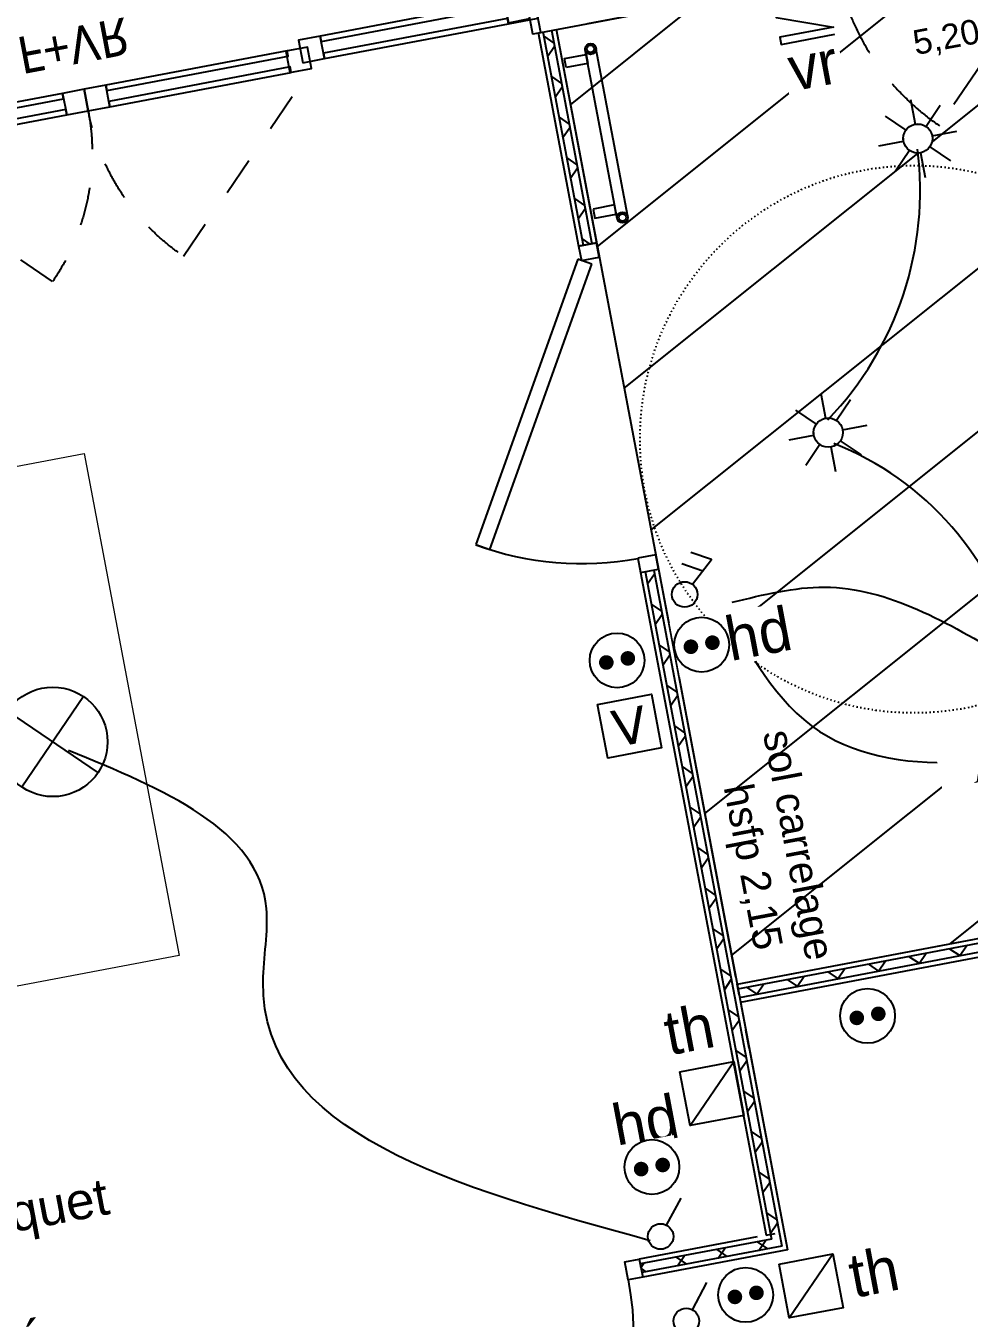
# Model space of a CAD drawing. Header units: centimetres. Extents: x 197412 to 267601, y -375791 to -305433.
# Drawn here: x 215787 to 218370, y -324608 to -321067 of the extents above; entities that cross this region are included whole.
import ezdxf

# ---------------------------------------------------------------- set-up
doc = ezdxf.new("R2010")
doc.units = ezdxf.units.CM
for name, pattern in [('Style de ligne -1', [0.41664, 0.20828, -0.20836]), ('Style de ligne -2', [0.694425, 0.48607, -0.208355]), ('Style de ligne -5', [0.20828, 0.069425, -0.138855])]:
    doc.linetypes.add(name, pattern=pattern)
for name, color, linetype in [('3-BAT C-Niveau 0', 250, 'Continuous'), ('prlm-CHAUFF-CONV', 1, 'Continuous'), ('prlm-VMC', 62, 'Continuous')]:
    doc.layers.add(name, color=color, linetype=linetype)
doc.layers.add('prlm-ELEC-CFA', color=1, linetype='Continuous', lineweight=25)
doc.layers.add('prlm-ELEC-CFO', color=1, linetype='Continuous', lineweight=25)
doc.styles.add('Helvetica', font='arial.ttf')
doc.styles.add('Lucida Grande', font='')
doc.styles.add('prlm-elec-cfa', font='comic.ttf', dxfattribs={"height": 12})
doc.styles.add('prlm-elec-cfo', font='comic.ttf', dxfattribs={"height": 12})
doc.styles.add('prlm-vmc', font='pala.ttf', dxfattribs={"height": 14})
doc.styles.get("Standard").update_dxf_attribs({"font": 'ARIALUNI.TTF', "height": 100})
doc.styles.get('Lucida Grande').set_extended_font_data('Lucida Grande')
pattern_1 = [(325.723595, (82441.66, 127994.64), (45.054865, 66.106423), []), (55.723595, (82441.66, 127994.64), (66.106423, -45.054865), [])]

# ---------------------------------------------------------------- blocks, each defined once
blk = doc.blocks.new('FENETRE TYPE 1')
at = {"linetype": 'Style de ligne -1', "ltscale": 50.8}
for p, q in [((48.17, 60.17), (4, 16)), ((84.68, 59.99), (128.67, 16))]:
    blk.add_line(p, q, dxfattribs=at)
at = {"linetype": 'Continuous'}
blk.add_line((0, 16), (0, 14), dxfattribs=at)
at = {"linetype": 'Continuous', "lineweight": 25, "flags": 128}
for points in [[(-2, 18), (0, 18), (0, 14)], [(192, 18), (190, 18), (190, 14)], [(0, 8), (0, -18), (-2, -18)], [(190, 7.7), (190, -18), (192, -18)]]:
    blk.add_lwpolyline(points, dxfattribs=at)
at = {"linetype": 'Continuous', "flags": 128}
for points in [[(4, 16), (10, 16), (10, 10), (4, 10)], [(10, 16), (60.46, 16), (60.46, 14.5), (10, 14.5)], [(60.46, 16), (66.46, 16), (66.46, 10), (60.46, 10)], [(66.46, 16), (72.46, 16), (72.46, 10), (66.46, 10)], [(72.46, 16), (123.05, 16), (123.05, 14.5), (72.46, 14.5)], [(122.67, 16), (128.67, 16), (128.67, 10), (122.67, 10)], [(-2, 14), (6, 14), (6, 8), (-2, 8)], [(10, 11.5), (60.46, 11.5), (60.46, 10), (10, 10)], [(72.46, 11.5), (123.05, 11.5), (123.05, 10), (72.46, 10)], [(126.67, 14), (132.67, 14), (132.67, 7.7), (126.67, 7.7)], [(132.67, 14), (184, 14), (184, 12.5), (132.67, 12.5)], [(184, 14), (192.25, 14), (192.25, 7.7), (184, 7.7)], [(184, 13.7), (190, 13.7), (190, 7.7), (184, 7.7)], [(132.67, 9.2), (184, 9.2), (184, 7.7), (132.67, 7.7)]]:
    blk.add_lwpolyline(points, close=True, dxfattribs=at)
blk.add_lwpolyline([(0, 10), (0, -19), (190, -19), (190, 10)], dxfattribs=at)
at = {"linetype": 'Style de ligne -1', "ltscale": 50.8}
for centre, radius, start, end in [((4, 16), 62.46, 360, 45), ((128.67, 16), 62.21, 136.6392, 180)]:
    blk.add_arc(centre, radius, start, end, dxfattribs=at)
at = {"insert": (50.38, 2.81), "char_height": 10.161, "attachment_point": 1, "line_spacing_factor": 0.978845, "style": 'Lucida Grande'}
blk.add_mtext('F+VR ', dxfattribs=at)
blk = doc.blocks.new('FENETRE PLAN TYPE 2')
at = {"linetype": 'Style de ligne -2', "ltscale": 50.8}
blk.add_line((4, 16), (51.38, 63.38), dxfattribs=at)
at = {"linetype": 'Continuous', "flags": 128}
for points in [[(4, 16), (10, 16), (10, 10), (4, 10)], [(10, 16), (65, 16), (65, 14.5), (10, 14.5)], [(65, 16), (71, 16), (71, 10), (65, 10)], [(0, 14), (6, 14), (6, 8), (0, 8)], [(10, 11.5), (65, 11.5), (65, 10), (10, 10)], [(69, 14), (75, 14), (75, 8), (69, 8)]]:
    blk.add_lwpolyline(points, close=True, dxfattribs=at)
blk.add_lwpolyline([(0, 9.5), (0, -19.5), (75, -19.5), (75, 9.5)], dxfattribs=at)
at = {"linetype": 'Style de ligne -2', "ltscale": 50.8}
blk.add_arc((4, 16), 67, 360, 45, dxfattribs=at)
at = {"insert": (19.77, 1.99), "char_height": 10.161, "attachment_point": 1, "line_spacing_factor": 0.978845, "style": 'Lucida Grande'}
blk.add_mtext('F+VR ', dxfattribs=at)
blk = doc.blocks.new('xi.VR')
at = {"layer": 'prlm-ELEC-CFO', "lineweight": 5}
blk.add_hatch(color=0, dxfattribs=at).paths.add_polyline_path([(-3, 6), (-0.1, 3.7), (0, 0), (7.5, 7.5)])
at = {"layer": 'prlm-ELEC-CFO', "color": 0}
for points in [[(-3, 6), (7.5, 7.5), (0, 0)], [(0.95, 4.23), (-7.5, 0), (7.5, -5.5), (-7.5, -5.5), (-7.5, -7.5), (7.5, -7.5)]]:
    blk.add_lwpolyline(points, dxfattribs=at)
blk = doc.blocks.new('xi.PC')
at = {"color": 0, "lineweight": 5}
blk.add_wipeout([(-7.5, -7.5), (7.5, -7.5), (7.5, 7.5), (-7.5, 7.5)], dxfattribs=at).dxf.layer = 'prlm-ELEC-CFO'
at = {"layer": 'prlm-ELEC-CFO', "color": 0, "linetype": 'ByBlock', "lineweight": 5, "const_width": 2}
for points in [[(-4, 0, 1), (-2, 0, 1)], [(2, 0, 1), (4, 0, 1)]]:
    blk.add_lwpolyline(points, format="xyb", close=True, dxfattribs=at)
at = {"layer": 'prlm-ELEC-CFO', "color": 0, "linetype": 'ByBlock', "lineweight": -2}
blk.add_circle((0, 0), 7.5, dxfattribs=at)
blk = doc.blocks.new('xi.PCHD')
at = {"color": 0, "lineweight": 5}
blk.add_wipeout([(-7.5, -7.5), (7.5, -7.5), (7.5, 7.5), (-7.5, 7.5)], dxfattribs=at).dxf.layer = 'prlm-ELEC-CFO'
at = {"layer": 'prlm-ELEC-CFO', "color": 0, "linetype": 'ByBlock', "lineweight": 5, "const_width": 2}
for points in [[(-4, 0, 1), (-2, 0, 1)], [(2, 0, 1), (4, 0, 1)]]:
    blk.add_lwpolyline(points, format="xyb", close=True, dxfattribs=at)
at = {"layer": 'prlm-ELEC-CFO', "color": 0, "linetype": 'ByBlock', "lineweight": -2}
blk.add_circle((0, 0), 7.5, dxfattribs=at)
blk = doc.blocks.new('xi.SA')
at = {"layer": 'prlm-ELEC-CFO', "color": 0}
blk.add_lwpolyline([(0.2, -1.28), (5.5, 5.28)], dxfattribs=at)
blk.add_circle((-2, -4), 3.5, dxfattribs=at)
blk = doc.blocks.new('xi.DA')
at = {"layer": 'prlm-ELEC-CFO', "color": 0}
for points in [[(4.05, 1.39), (-1.17, 4.34)], [(0.61, -1.67), (7.04, 4.05), (1.81, 7.01)]]:
    blk.add_lwpolyline(points, dxfattribs=at)
blk.add_circle((-2, -4), 3.5, dxfattribs=at)
blk = doc.blocks.new('xi.SPOT')
at = {"color": 0, "lineweight": 5}
blk.add_wipeout([(-4, 0), (-2.83, -2.83), (0, -4), (2.83, -2.83), (4, 0), (2.83, 2.83), (0, 4), (-2.83, 2.83)], dxfattribs=at).dxf.layer = 'prlm-ELEC-CFO'
at = {"layer": 'prlm-ELEC-CFO', "color": 0, "linetype": 'ByBlock', "lineweight": -2, "flags": 128}
for points in [[(0, 10.88), (0, 4)], [(-7.69, 7.69), (-2.83, 2.83)], [(7.69, 7.69), (2.83, 2.83)], [(-10.88, 0), (-4, 0)], [(4, 0), (10.88, 0)], [(-2.83, -2.83), (-7.69, -7.69)], [(2.83, -2.83), (7.69, -7.69)], [(0, -4), (0, -10.88)]]:
    blk.add_lwpolyline(points, dxfattribs=at)
at = {"layer": 'prlm-ELEC-CFO', "color": 0, "linetype": 'ByBlock', "lineweight": -2}
blk.add_circle((0, 0), 4, dxfattribs=at)
blk = doc.blocks.new('xi.PTCE')
at = {"layer": 'prlm-ELEC-CFO', "color": 0}
for points in [[(-10.61, 10.61), (10.61, -10.61)], [(10.61, 10.61), (-10.61, -10.61)]]:
    blk.add_lwpolyline(points, dxfattribs=at)
at = {"layer": 'prlm-ELEC-CFO', "color": 0, "linetype": 'ByBlock'}
blk.add_circle((0, 0), 15, dxfattribs=at)
blk = doc.blocks.new('xi.TV')
at = {"layer": 'prlm-ELEC-CFA', "color": 0, "linetype": 'ByBlock', "lineweight": -2, "flags": 128}
blk.add_lwpolyline([(-7.5, 7.5), (7.5, 7.5), (7.5, -7.5), (-7.5, -7.5)], close=True, dxfattribs=at)
at = {"layer": 'prlm-ELEC-CFA', "color": 0, "linetype": 'ByBlock', "insert": (0, 0), "char_height": 10, "width": 11.36, "attachment_point": 5}
blk.add_mtext('{\\fVerdana|b0|i0|c0|p34;V}', dxfattribs=at)
blk = doc.blocks.new('xi.tsl-050-050')
at = {"layer": 'prlm-CHAUFF-CONV', "linetype": 'ByBlock', "lineweight": -2}
h = blk.add_hatch(color=0, dxfattribs=at)
edge = h.paths.add_edge_path()
edge.add_arc((-23.5, 7.5), 1.5, 0, 360)
edge = h.paths.add_edge_path(flags=17)
edge.add_arc((-23.5, 7.5), 1, 0, 360)
edge = h.paths.add_edge_path()
edge.add_arc((23.5, 7.5), 1.5, 0, 360)
edge = h.paths.add_edge_path(flags=17)
edge.add_arc((23.5, 7.5), 1, 0, 360)
at = {"layer": 'prlm-CHAUFF-CONV', "color": 0, "linetype": 'ByBlock', "lineweight": -2, "flags": 128}
for points in [[(23.5, 9), (-23.5, 9)], [(23.5, 6), (-23.5, 6)]]:
    blk.add_lwpolyline(points, dxfattribs=at)
at = {"layer": 'prlm-CHAUFF-CONV', "color": 0, "linetype": 'ByBlock', "lineweight": -2}
for points in [[(-19.73, 0), (-22.27, 0), (-22.27, 6), (-19.73, 6)], [(19.73, 0), (22.27, 0), (22.27, 6), (19.73, 6)]]:
    blk.add_lwpolyline(points, close=True, dxfattribs=at)
for centre, radius in [((-23.5, 7.5), 1.5), ((-23.5, 7.5), 1), ((23.5, 7.5), 1.5), ((23.5, 7.5), 1)]:
    blk.add_circle(centre, radius, dxfattribs=at)
blk = doc.blocks.new('Groupe-115-1')
at = {"linetype": 'Continuous', "lineweight": 18}
for p, q in [((13163.75, -45058.67), (13226.66, -45189.25)), ((13163.75, -45058.67), (13189.8, -45196.22)), ((13163.75, -45058.67), (13255.09, -45164.77)), ((13226.66, -45189.25), (13255.14, -45164.72)), ((13226.66, -45189.25), (13189.73, -45196.23))]:
    blk.add_line(p, q, dxfattribs=at)
at = {"linetype": 'Continuous', "lineweight": 18, "flags": 128}
blk.add_lwpolyline([(13350.43, -45023.31), (13376.48, -45160.87), (13189.8, -45196.22), (13163.75, -45058.67)], close=True, dxfattribs=at)

msp = doc.modelspace()

# ---------------------------------------------------------------- hatches: boundary and pattern name
at = {"linetype": 'Continuous'}
h = msp.add_hatch(dxfattribs=at)
h.set_pattern_fill('02_ISOLANT', color=256, scale=10, angle=-79.2764, style=0, pattern_type=2)
h.set_pattern_definition(pattern_1)
h.paths.add_polyline_path([(217225.9, -321078.7), (217202.4, -321083.1), (217313.2, -321668.4), (217336.8, -321664)])
h = msp.add_hatch(dxfattribs=at)
h.set_pattern_fill('02_ISOLANT', color=256, scale=10, angle=-79.2764, style=0, pattern_type=2)
h.set_pattern_definition(pattern_1)
h.paths.add_polyline_path([(217506.1, -322558.1), (217482.5, -322562.5), (217828.8, -324390.9), (217856.8, -324410)])
h = msp.add_hatch(dxfattribs=at)
h.set_pattern_fill('02_ISOLANT', color=256, scale=10, angle=10.7236, style=0, pattern_type=2)
h.set_pattern_definition([(55.723595, (82441.66, 127994.64), (-66.106423, 45.054865), []), (145.723595, (82441.66, 127994.64), (45.054865, 66.106423), [])])
h.paths.add_polyline_path([(217736.6, -323705.1), (217741, -323728.7), (220685.4, -323171.1), (220680.9, -323147.5)])
h = msp.add_hatch(dxfattribs=at)
h.set_pattern_fill('02_ISOLANT', color=256, scale=10, angle=-169.2764, style=0, pattern_type=2)
h.set_pattern_definition([(235.723595, (82441.66, 127994.64), (66.106423, -45.054865), []), (325.723595, (82441.66, 127994.64), (-45.054865, -66.106423), [])])
h.paths.add_polyline_path([(217856.8, -324410), (217828.8, -324390.9), (217468.9, -324459.1), (217473.4, -324482.6)])
at = {"layer": '3-BAT C-Niveau 0'}
h = msp.add_hatch(dxfattribs=at)
h.set_pattern_fill('BA 13', color=9, scale=10, style=0, pattern_type=2)
h.set_pattern_definition([(218.65981, (82441.66, 127994.64), (-199.24783, 287.75041), [])])
h.paths.add_polyline_path([(217239, -321076.2), (217734.5, -323692.3), (219106.1, -323432.6), (218926.7, -322479.3), (219809.4, -322312.1), (219494.8, -320650.4), (217324.4, -321061.5)])

# ---------------------------------------------------------------- linework, layer by layer
at = {"linetype": 'Continuous'}
for p, q in [((217225.9, -321078.7), (217336.8, -321664)), ((217225.9, -321078.7), (217336.8, -321664)), ((217238.7, -321076.2), (217349.6, -321661.6)), ((217202.4, -321083.1), (217313.2, -321668.4)), ((217202.4, -321083.1), (217313.2, -321668.4)), ((217349.6, -321661.6), (217300.4, -321670.9)), ((217300.4, -321670.9), (217307.9, -321710.2)), ((217357, -321700.9), (217349.6, -321661.6)), ((217298.5, -321706.8), (217019.1, -322488.4)), ((217336.1, -321720.3), (217298.5, -321706.8)), ((217307.9, -321710.2), (217357, -321700.9)), ((217056.8, -322501.8), (217336.1, -321720.3)), ((217019.1, -322488.4), (217056.8, -322501.8)), ((217511.4, -322516.4), (217462.3, -322525.7)), ((217462.3, -322525.7), (217469.8, -322565)), ((217518.9, -322555.7), (217511.4, -322516.4)), ((217469.8, -322565), (217518.9, -322555.7)), ((217482.5, -322562.5), (217828.8, -324390.9)), ((217482.5, -322562.5), (217828.8, -324390.9)), ((217506.1, -322558.1), (217856.8, -324410)), ((217506.1, -322558.1), (217856.8, -324410)), ((217518.9, -322555.7), (217872, -324420.4)), ((217734.2, -323692.3), (220678.5, -323134.7)), ((217736.6, -323705.1), (220680.9, -323147.5)), ((217736.6, -323705.1), (220680.9, -323147.5)), ((217741, -323728.7), (220685.4, -323171.1)), ((217741, -323728.7), (220685.4, -323171.1)), ((217828.8, -324390.9), (217468.9, -324459.1)), ((217828.8, -324390.9), (217468.9, -324459.1)), ((217856.8, -324410), (217473.4, -324482.6)), ((217856.8, -324410), (217473.4, -324482.6)), ((217872, -324420.4), (217475.8, -324495.4))]:
    msp.add_line(p, q, dxfattribs=at)
at = {"linetype": 'Continuous', "lineweight": 25}
for p, q in [((217238.7, -321076.2), (217349.6, -321661.6)), ((217189.6, -321085.5), (217300.4, -321670.9)), ((217300.4, -321670.9), (217349.6, -321661.6)), ((217469.8, -322565), (217518.9, -322555.7)), ((217469.8, -322565), (217813.6, -324380.6)), ((217518.9, -322555.7), (217549.7, -322718.4)), ((217559, -322767.5), (217730.4, -323672.7)), ((217734.2, -323692.3), (220678.5, -323134.7)), ((217743.5, -323741.5), (220687.8, -323183.9)), ((217739.7, -323721.8), (217734.2, -323692.3)), ((217743.5, -323741.5), (217758.1, -323818.9)), ((217767.4, -323868), (217758.1, -323818.9)), ((217767.4, -323868), (217872, -324420.4)), ((217789, -324385.2), (217466.5, -324446.3)), ((217813.6, -324380.6), (217838.2, -324375.9)), ((217872, -324420.4), (217475.8, -324495.4)), ((217466.5, -324446.3), (217475.8, -324495.4))]:
    msp.add_line(p, q, dxfattribs=at)
at = {"linetype": 'Continuous', "flags": 128}
msp.add_lwpolyline([(217475.8, -324495.4), (217436.5, -324502.9), (217427.2, -324453.7), (217466.5, -324446.3)], close=True, dxfattribs=at)
at = {"linetype": 'Style de ligne -5', "ltscale": 50.8}
msp.add_circle((218218.6, -322199.7), 750, dxfattribs=at)
at = {"linetype": 'Continuous'}
for centre, start, end in [((217307.9, -321710.2), 249.6405, 280.7236), ((216621, -324657.3), 282.7933, 10.7236)]:
    msp.add_arc(centre, 830.5, start, end, dxfattribs=at)
at = {"layer": '3-BAT C-Niveau 0'}
for q in [(217130.1, -320731.9), (217971.8, -320938.8), (217971.8, -320938.8)]:
    msp.add_line((217197.1, -321085.6), q, dxfattribs=at)
at = {"layer": '3-BAT C-Niveau 0', "ltscale": 50.8, "flags": 128}
msp.add_lwpolyline([(217239, -321076.2), (217734.5, -323692.3), (219106.1, -323432.6), (218926.7, -322479.3), (219809.4, -322312.1), (219494.8, -320650.4), (217324.4, -321061.5)], dxfattribs=at)
at = {"layer": 'prlm-ELEC-CFO'}
msp.add_lwpolyline([(217877.1, -324607), (217996.6, -324431.7)], dxfattribs=at)
msp.add_spline([(217709.1, -322679.5), (217983.8, -323014.5), (218733.4, -322924.4), (218608.6, -321590.4), (218992.2, -321254.4), (219468.1, -321068.5)], degree=3, dxfattribs=at)

# ---------------------------------------------------------------- block references
at = {"xscale": 10, "yscale": 10, "zscale": 10}
msp.add_blockref('Groupe-115-1', (82441.7, 127994.6), dxfattribs=at)
at = {"layer": '3-BAT C-Niveau 0', "yscale": 10, "zscale": 10, "rotation": 190.7235947438892}
for name, p, xscale in [('FENETRE PLAN TYPE 2', (218675.2, -320622.4), 10), ('FENETRE TYPE 1', (215274.7, -321266.4), -10)]:
    msp.add_blockref(name, p, dxfattribs=dict(at, xscale=xscale))
at = {"layer": 'prlm-CHAUFF-CONV', "xscale": 10, "yscale": 10, "zscale": 10, "rotation": 280.7295555325416}
msp.add_blockref('xi.tsl-050-050', (217303.1, -321375.3), dxfattribs=at)
at = {"layer": 'prlm-ELEC-CFO', "xscale": 10, "yscale": 10, "zscale": 10, "rotation": 10.72360141139323}
msp.add_blockref('xi.PTCE', (215860.4, -323028.8), dxfattribs=at)

# ---------------------------------------------------------------- texts
at = {"style": 'Helvetica'}
for s, p in [('sol carrelage', (217805.1, -323004.3)), ('hsfp 2,15', (217697.2, -323152.3))]:
    msp.add_text(s, height=80, rotation=280.7236, dxfattribs=at).set_placement(p)
at = {"attachment_point": 2, "rotation": 10.7236, "line_spacing_factor": 0.834288, "style": 'Helvetica'}
for s, insert, char_height in [('Sdb\\P{\\H0.6752x;5,20m2}\\P', (218339.2, -320915.1), 100), ('sol parquet', (215659.2, -324287.3), 100.872), ('BA13 collé\\P', (215497.8, -324671.5), 102.17)]:
    msp.add_mtext(s, dxfattribs=dict(at, insert=insert, char_height=char_height))

# ---------------------------------------------------------------- next in the draw order: block references
at = {"layer": 'prlm-ELEC-CFO', "xscale": 10, "yscale": 10, "zscale": 10, "rotation": 10.72360141139323}
for name, p in [('xi.SPOT', (218229.3, -321375.7)), ('xi.SPOT', (217983.9, -322181.4)), ('xi.PC', (217405.7, -322805.7)), ('xi.PC', (218091.6, -323779.4)), ('xi.PCHD', (217757.8, -324543.8))]:
    msp.add_blockref(name, p, dxfattribs=at)

# ---------------------------------------------------------------- next in the draw order: texts
at = {"layer": 'prlm-ELEC-CFO', "char_height": 120, "attachment_point": 5, "rotation": 10.7236, "line_spacing_factor": 0.8, "style": 'prlm-elec-cfo', "bg_fill": 3, "box_fill_scale": 1.1, "bg_fill_color": 256, "bg_fill_transparency": 0}
for s, insert in [('vr', (217942.3, -321175.2)), ('hd', (217792.8, -322733.1)), ('hd', (217483.2, -324069.6))]:
    msp.add_mtext(s, dxfattribs=dict(at, insert=insert))
at = {"layer": 'prlm-VMC', "ltscale": 25, "insert": (218608.3, -323069), "char_height": 60, "width": 586.147, "attachment_point": 5, "rotation": 10.7236, "line_spacing_factor": 0.8, "style": 'prlm-vmc', "bg_fill": 2}
msp.add_mtext('Alizé H 5/45', dxfattribs=at)

# ---------------------------------------------------------------- next in the draw order: linework, layer by layer
at = {"layer": 'prlm-ELEC-CFO', "linetype": 'ByBlock', "lineweight": -2, "flags": 128}
for points in [[(217577.9, -323932.6), (217725.3, -323904.7), (217753.2, -324052), (217605.8, -324079.9)], [(217849.2, -324459.7), (217996.6, -324431.7), (218024.5, -324579.1), (217877.1, -324607)]]:
    msp.add_lwpolyline(points, close=True, dxfattribs=at)
at = {"layer": 'prlm-ELEC-CFO'}
msp.add_lwpolyline([(217605.8, -324079.9), (217725.3, -323904.7)], dxfattribs=at)
for centre, radius, start, end in [((217329.6, -321518.3), 906.2, 316.1465, 7.2056), ((217694.4, -322985.2), 831.8, 13.5138, 68.4895)]:
    msp.add_arc(centre, radius, start, end, dxfattribs=at)

# ---------------------------------------------------------------- next in the draw order: block references
at = {"layer": 'prlm-ELEC-CFA', "xscale": 10, "yscale": 10, "zscale": 10, "rotation": 10.72360141139323}
msp.add_blockref('xi.TV', (217439.8, -322985.8), dxfattribs=at)
at = {"layer": 'prlm-ELEC-CFO', "xscale": 10, "yscale": 10, "zscale": 10, "rotation": 10.72360141139323}
for name, p in [('xi.VR', (217914.8, -321030.6)), ('xi.PCHD', (217637.3, -322762.6)), ('xi.PCHD', (217501.1, -324193.6)), ('xi.SA', (217607.6, -324572.2))]:
    msp.add_blockref(name, p, dxfattribs=at)

# ---------------------------------------------------------------- next in the draw order: linework, layer by layer
at = {"layer": 'prlm-ELEC-CFO'}
for points in [[(217721.3, -322646.4), (217974.1, -322604.9), (218474.8, -322798.6)], [(217496, -324395.4), (216436.2, -323685.3), (216445.6, -323485), (215903.4, -323052.1)]]:
    msp.add_spline(points, degree=3, dxfattribs=at)

# ---------------------------------------------------------------- next in the draw order: block references
at = {"layer": 'prlm-ELEC-CFO', "xscale": 10, "yscale": 10, "zscale": 10, "rotation": 10.72360141139323}
for name, p in [('xi.DA', (217603, -322581.9)), ('xi.SA', (217537.1, -324340.9))]:
    msp.add_blockref(name, p, dxfattribs=at)

# ---------------------------------------------------------------- next in the draw order: texts
at = {"layer": 'prlm-ELEC-CFO', "insert": (218108.9, -324481.9), "char_height": 120, "attachment_point": 5, "rotation": 10.7236, "line_spacing_factor": 0.8, "style": 'prlm-elec-cfa', "bg_fill": 3, "box_fill_scale": 1.1, "bg_fill_color": 256, "bg_fill_transparency": 0}
msp.add_mtext('th', dxfattribs=at)

# ---------------------------------------------------------------- next in the draw order: texts
at = {"layer": 'prlm-ELEC-CFO', "insert": (217603, -323817.2), "char_height": 120, "attachment_point": 5, "rotation": 10.7236, "line_spacing_factor": 0.8, "style": 'prlm-elec-cfa', "bg_fill": 3, "box_fill_scale": 1.1, "bg_fill_color": 256, "bg_fill_transparency": 0}
msp.add_mtext('th', dxfattribs=at)

doc.saveas('drawing.dxf')
